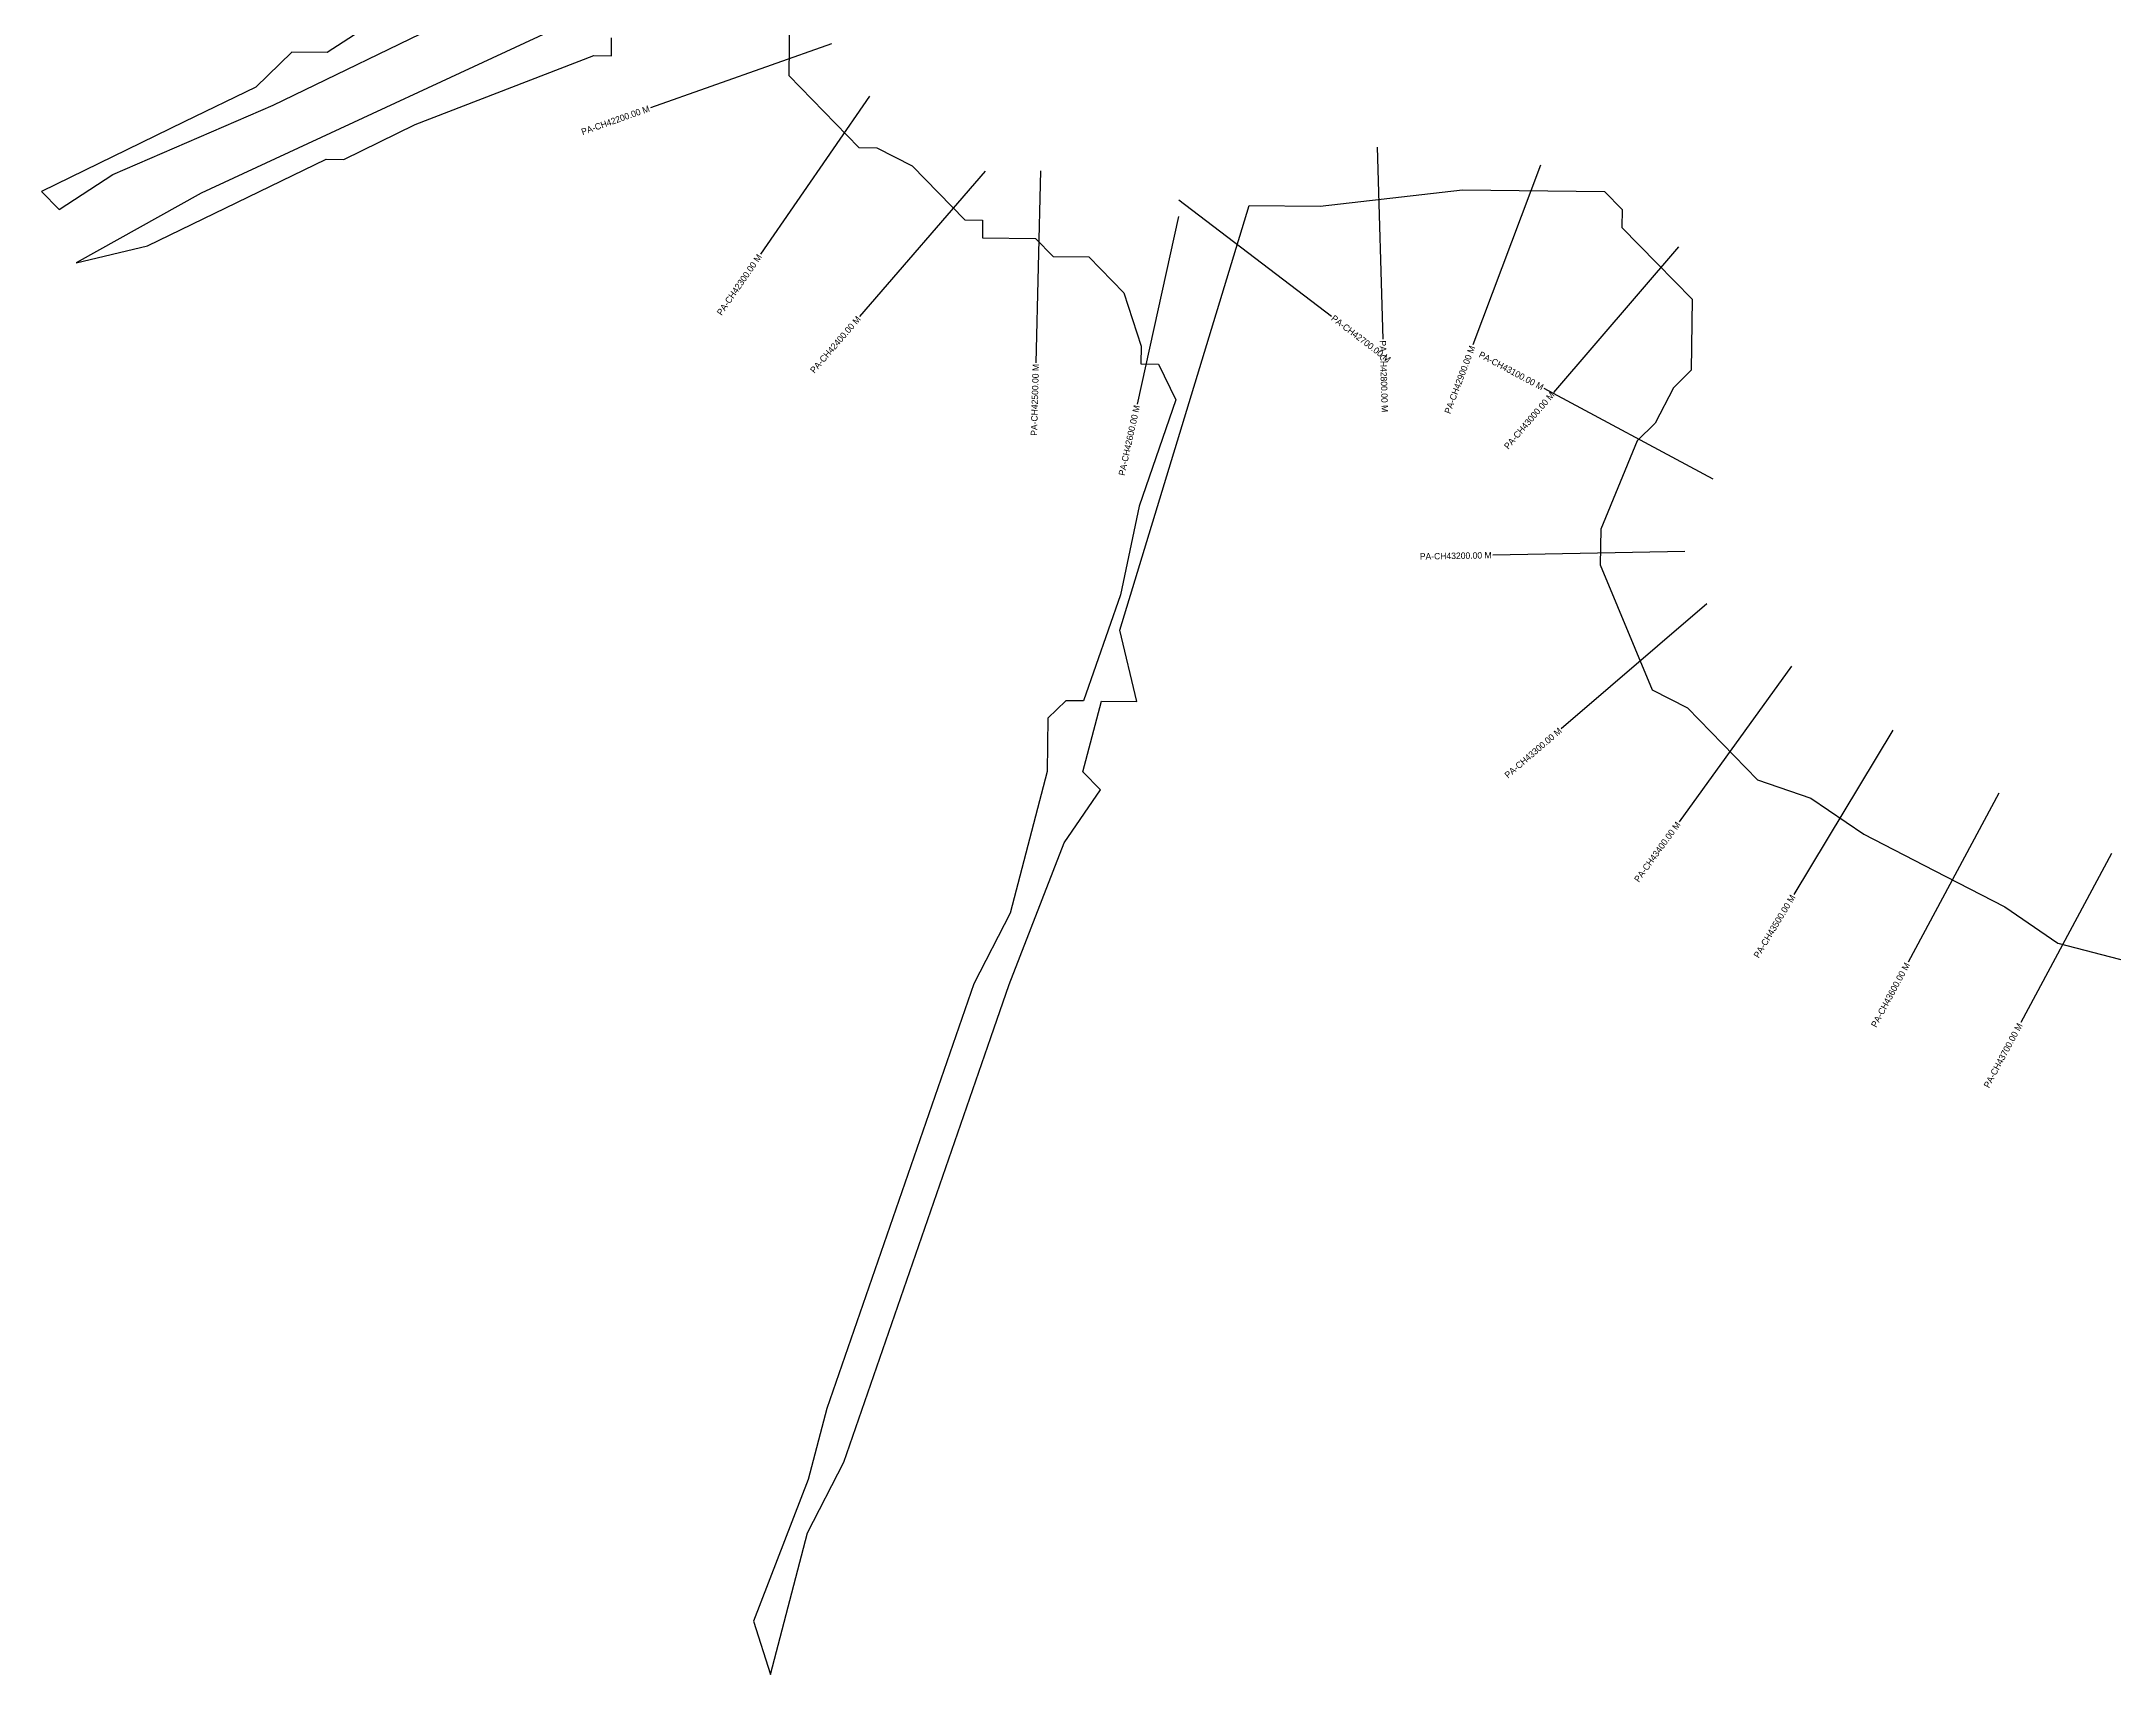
# Model space of a CAD drawing. Header units: metres. Extents: x 253957 to 257026, y 2192713 to 2195379.
# Drawn here: x 254085 to 255705, y 2192713 to 2193989 of the extents above; entities that cross this region are included whole.
import ezdxf
from ezdxf.enums import TextEntityAlignment as Align

# ---------------------------------------------------------------- set-up
doc = ezdxf.new("R2010")
doc.units = ezdxf.units.M
for name, color, linetype in [('CS', 134, 'Continuous'), ('CSMark', 6, 'Continuous'), ('VILLAGE BOUNDRY', 10, 'Continuous')]:
    doc.layers.add(name, color=color, linetype=linetype)

msp = doc.modelspace()

# ---------------------------------------------------------------- linework, layer by layer
at = {"layer": 'CS'}
for p, q in [((254702.1, 2193987.5), (254560.6, 2193937.6)), ((254731.9, 2193946.6), (254646.7, 2193823.2)), ((255128.7, 2193906.7), (255133.2, 2193756.7)), ((254822.3, 2193888), (254724.2, 2193774.5)), ((254865.7, 2193888.3), (254861.9, 2193738.3)), ((255256.5, 2193892.6), (255203.7, 2193752.2)), ((254973.5, 2193852.5), (254941.2, 2193706)), ((254973.8, 2193865.5), (255093.1, 2193774.6)), ((255364.3, 2193829), (255266.6, 2193715.1)), ((255391.5, 2193647.3), (255259.3, 2193718.2)), ((255369.3, 2193590.7), (255219.3, 2193588)), ((255386.7, 2193549.9), (255272.8, 2193452.2)), ((255452.9, 2193501), (255364.9, 2193379.5)), ((255532.1, 2193451), (255454.6, 2193322.7)), ((255614.8, 2193401.9), (255543.9, 2193269.8)), ((255702.9, 2193354.6), (255632, 2193222.5))]:
    msp.add_line(p, q, dxfattribs=at)
at = {"layer": 'VILLAGE BOUNDRY'}
for points in [[(254391.9, 2194035.3), (254308, 2193980.7), (254280.2, 2193981), (254252.1, 2193953.6), (254196.2, 2193926.5), (254084.5, 2193872.2), (254098.3, 2193858.1), (254140.2, 2193885.4), (254265.8, 2193939.5), (254405.5, 2194007.4)], [(254669.7, 2194032.1), (254668.9, 2193962.7), (254723.7, 2193906.5), (254737.6, 2193906.3), (254765.2, 2193892.1), (254806.4, 2193850), (254820.3, 2193849.8), (254820.2, 2193836), (254861.8, 2193835.5), (254875.5, 2193821.4), (254903.3, 2193821.1), (254930.8, 2193793), (254944.2, 2193751.2), (254944, 2193737.3), (254957.9, 2193737.2), (254971.5, 2193709.2), (254942.7, 2193626.2), (254928.1, 2193556.9), (254899.3, 2193474), (254885.4, 2193474.1), (254871.4, 2193460.4), (254870.9, 2193418.7), (254841.8, 2193308), (254813.5, 2193252.7), (254698.5, 2192920.8), (254684, 2192865.4), (254641.1, 2192754.8), (254654.5, 2192713), (254683.5, 2192823.7), (254711.9, 2192878.9), (254826.9, 2193210.9), (254841.2, 2193252.4), (254884.1, 2193363), (254912.4, 2193404.4), (254898.7, 2193418.4), (254913.2, 2193473.8), (254941, 2193473.5), (254927.7, 2193529.2), (255028.7, 2193861.3), (255084.3, 2193860.7), (255195.5, 2193873.3), (255306.6, 2193872), (255320.4, 2193858), (255320.2, 2193844.1), (255347.6, 2193816), (255375.1, 2193787.9), (255374.4, 2193732.4), (255360.4, 2193718.7), (255346.2, 2193691), (255332.2, 2193677.3), (255303.6, 2193608.2), (255303.3, 2193580.4), (255343.8, 2193482.7), (255371.4, 2193468.5), (255426.3, 2193412.3), (255467.8, 2193398), (255509.2, 2193369.7), (255564.4, 2193341.3), (255619.6, 2193312.9), (255661, 2193284.7), (255716.3, 2193270.2)], [(254530.6, 2194019.8), (254209.5, 2193870.7), (254111.7, 2193816.3), (254167.3, 2193829.6), (254307, 2193897.4), (254320.9, 2193897.2), (254376.8, 2193924.4), (254516.3, 2193978.3), (254530.1, 2193978.1), (254530.3, 2193992.1)]]:
    msp.add_lwpolyline(points, dxfattribs=at)

# ---------------------------------------------------------------- texts
at = {"layer": 'CSMark'}
for s, rotation, p in [('PA-CH42200.00 M', 19.4498, (254559.7, 2193937.2)), ('PA-CH42300.00 M', 55.3811, (254646.1, 2193822.4)), ('PA-CH42400.00 M', 49.1718, (254723.6, 2193773.7)), ('PA-CH42900.00 M', 69.4052, (255203.3, 2193751.3)), ('PA-CH43100.00 M', 331.807, (255258.4, 2193718.7)), ('PA-CH42500.00 M', 88.5315, (254861.9, 2193737.3)), ('PA-CH43000.00 M', 49.3646, (255266, 2193714.4)), ('PA-CH42600.00 M', 77.5798, (254941, 2193705)), ('PA-CH43200.00 M', 1.036, (255218.3, 2193587.9)), ('PA-CH43300.00 M', 40.6148, (255272.1, 2193451.6)), ('PA-CH43400.00 M', 54.0682, (255364.3, 2193378.7)), ('PA-CH43500.00 M', 58.8571, (255454, 2193321.8)), ('PA-CH43600.00 M', 61.7745, (255543.4, 2193268.9)), ('PA-CH43700.00 M', 61.7745, (255631.5, 2193221.6))]:
    msp.add_text(s, height=5, rotation=rotation, dxfattribs=at).set_placement(p, align=Align.MIDDLE_RIGHT)
for s, rotation, p in [('PA-CH42700.00 M', 322.6978, (255093.9, 2193774)), ('PA-CH42800.00 M', 271.6927, (255133.2, 2193755.7))]:
    msp.add_text(s, height=5, rotation=rotation, dxfattribs=at).set_placement(p, align=Align.MIDDLE_LEFT)

doc.saveas('drawing.dxf')
